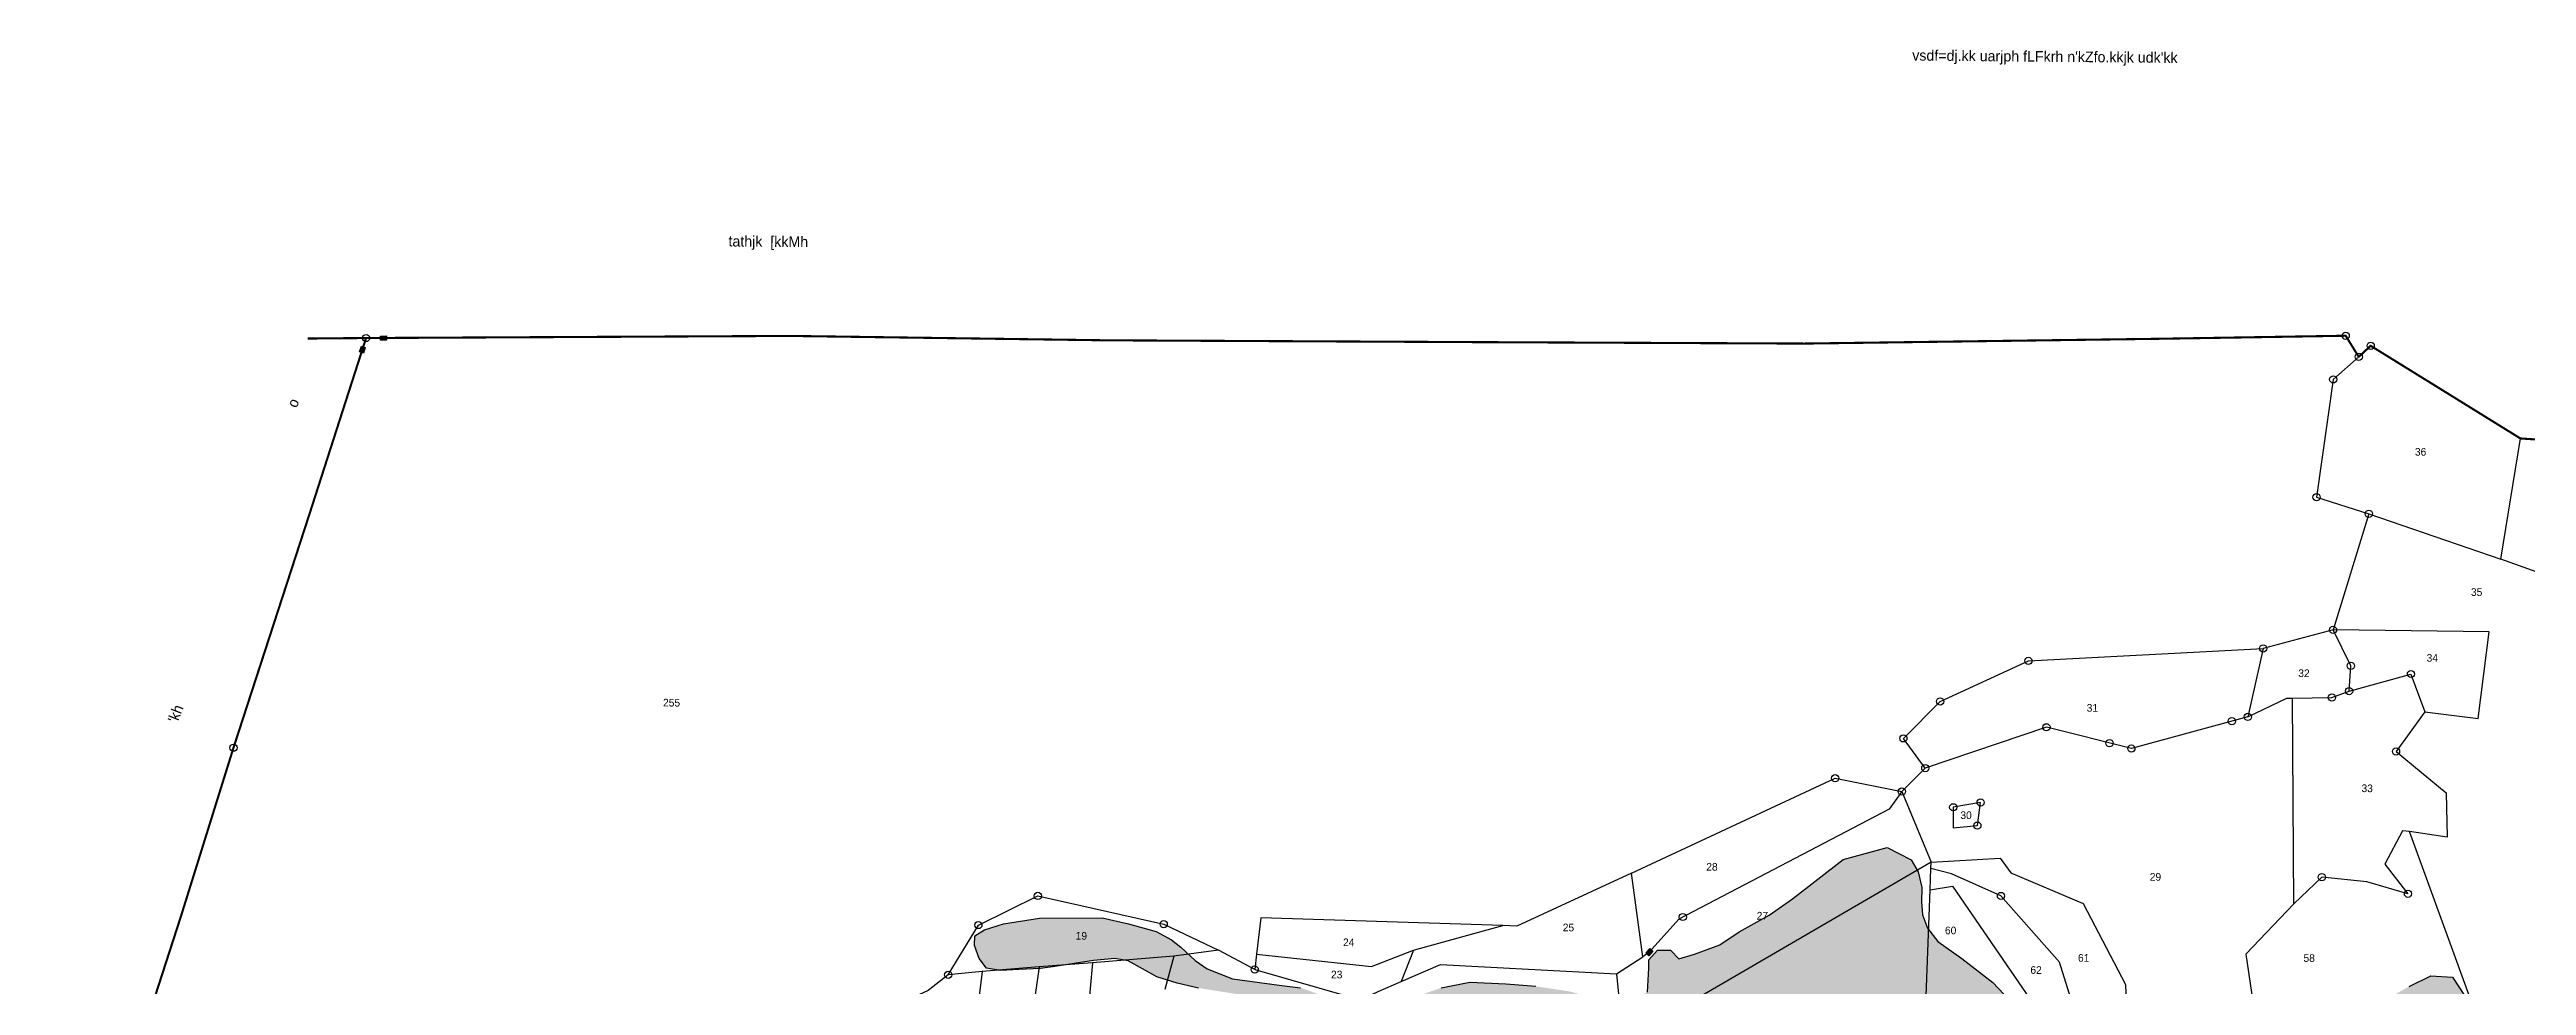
# Model space of a CAD drawing. Header units: metres. Extents: x 286169 to 288657, y 2015505 to 2018869.
# Drawn here: x 286274 to 287783, y 2018205 to 2018775 of the extents above; entities that cross this region are included whole.
import ezdxf
from ezdxf.enums import TextEntityAlignment as Align

# ---------------------------------------------------------------- set-up
doc = ezdxf.new("R2010")
doc.units = ezdxf.units.M
doc.header["$MEASUREMENT"] = 0
doc.linetypes.add('DIVIDE', pattern=[1.25, 0.5, -0.25, 0, -0.25, 0, -0.25])
for name, color, linetype in [('POLY_HATCH', 12, 'Continuous'), ('POLY_PARCEL', 6, 'Continuous'), ('SYM_STONE', 1, 'Continuous'), ('TEXT_MAPOUT', 7, 'Continuous'), ('TEXT_PARCEL', 7, 'Continuous'), ('V_BOUND_LINE', 7, 'Continuous'), ('V_DIVIDE_LINE', 7, 'DIVIDE')]:
    doc.layers.add(name, color=color, linetype=linetype)
doc.styles.add('TEXT_MAP', font='', dxfattribs={"height": 1.8})
doc.styles.get('TEXT_MAP').set_extended_font_data('Kruti Dev 050')

# ---------------------------------------------------------------- blocks, each defined once
blk = doc.blocks.new('STONE')
blk.add_circle((0, 0), 0.851)
blk = doc.blocks.new('STONESQUAREFILLED')
blk.add_hatch(color=256).paths.add_polyline_path([(0.7, -0.48), (0.7, 0.48), (-0.7, 0.48), (-0.7, -0.48)])
blk.add_lwpolyline([(-0.7, 0.48), (0.7, 0.48), (0.7, -0.48), (-0.7, -0.48)], close=True)
blk = doc.blocks.new('200')
at = {"layer": 'POLY_HATCH'}
h = blk.add_hatch(dxfattribs=at)
h.set_pattern_fill('ZIGZAG', color=256, scale=75.117771, style=0)
h.set_pattern_definition([(0, (286171.606, 2015453.449), (9.389721, 9.389721), [9.38972, -9.38972]), (90, (286180.996, 2015453.449), (-9.389721, 9.389721), [9.38972, -9.38972])])
h.paths.add_polyline_path([(287695.5, 2018118.2), (287699.1, 2018125.2), (287708.3, 2018131.6), (287718.2, 2018137.3), (287730.2, 2018145.1), (287743.7, 2018150.7), (287750, 2018155.7), (287750, 2018162), (287746.5, 2018169.8), (287743, 2018179), (287739.4, 2018198.8), (287732.3, 2018209.4), (287719.6, 2018210.1), (287706.9, 2018203.8), (287654.5, 2018174), (287625.5, 2018162), (287613.4, 2018155.7), (287593.6, 2018153.5), (287588, 2018157.8), (287586.5, 2018167.7), (287583, 2018174), (287573.1, 2018175.5), (287563.2, 2018173.3), (287551.2, 2018166.3), (287536.3, 2018161.3), (287526.4, 2018155.7), (287517.2, 2018151.4), (287507.3, 2018150.7), (287500.9, 2018155), (287496.7, 2018161.3), (287490.3, 2018172.6), (287481.1, 2018183.2), (287461.3, 2018203.8), (287442.9, 2018217.9), (287428.7, 2018227.8), (287422.4, 2018235.6), (287419.5, 2018243.4), (287418.8, 2018251.1), (287418.8, 2018259.6), (287416.7, 2018268.8), (287412.5, 2018275.9), (287398.3, 2018283), (287372.3, 2018275.6), (287342.6, 2018252.3), (287329.1, 2018242.4), (287311.4, 2018232.5), (287300.1, 2018224.7), (287285.2, 2018219), (287276, 2018216.2), (287271.1, 2018221.2), (287263.3, 2018221.2), (287258.3, 2018215.5), (287258.3, 2018210.5), (287257.6, 2018196.4), (287242.1, 2018187.9), (287232.2, 2018188.6), (287224.4, 2018192.9), (287211.6, 2018196.4), (287191.8, 2018199.2), (287174.1, 2018200.6), (287152.9, 2018201.3), (287135.9, 2018197.8), (287122.5, 2018192.9), (287110.4, 2018187.2), (287100.5, 2018182.3), (287090.6, 2018180.1), (287083.5, 2018183), (287072.9, 2018187.2), (287063, 2018193.6), (287053.1, 2018197.1), (287040.4, 2018198.5), (287012.8, 2018202.1), (286997.9, 2018207.7), (286990.8, 2018212.7), (286982.3, 2018220.4), (286976.7, 2018224.7), (286967.5, 2018229.6), (286951.2, 2018233.9), (286935.6, 2018237.4), (286898.8, 2018236.7), (286877.6, 2018233.2), (286866.3, 2018229.6), (286860.6, 2018226.1), (286860.6, 2018220.4), (286863.4, 2018212.7), (286867.7, 2018207), (286876.2, 2018205.6), (286886.8, 2018206.3), (286899.5, 2018207), (286908, 2018208.4), (286930.7, 2018212), (286943.4, 2018213.4), (286951.2, 2018212), (286968.2, 2018202.8), (286980.2, 2018199.2), (286992.9, 2018196.4), (287016.3, 2018192.9), (287026.2, 2018187.9), (287029.7, 2018182.3), (287030.5, 2018174.5), (287031.2, 2018163.9), (287032.6, 2018158.2), (287036.8, 2018152.5), (287044.6, 2018151.1), (287053.1, 2018153.3), (287063, 2018154), (287080.7, 2018154), (287092, 2018154), (287106.2, 2018156.1), (287111.8, 2018159.6), (287123.9, 2018166), (287134.5, 2018170.2), (287171, 2018175.9), (287181.7, 2018173), (287194.4, 2018169.5), (287205, 2018165.3), (287216.3, 2018161), (287227, 2018158.2), (287238.3, 2018157.5), (287249.6, 2018157.5), (287261.6, 2018159.6), (287273.7, 2018162.4), (287285, 2018168.1), (287296.3, 2018170.2), (287302.7, 2018169.5), (287306.9, 2018164.6), (287307.6, 2018158.2), (287307.6, 2018149.7), (287310.5, 2018141.9), (287314.7, 2018142.6), (287320.4, 2018149), (287324.6, 2018154.7), (287328.9, 2018158.9), (287333.8, 2018164.6), (287365.7, 2018182.9), (287382.6, 2018187.9), (287389, 2018189.3), (287423.7, 2018184.4), (287447.1, 2018170.9), (287455.5, 2018163.1), (287471.1, 2018141.9), (287483.9, 2018129.2), (287493.8, 2018121.4), (287506.5, 2018119.3), (287516.4, 2018120), (287527, 2018120.7), (287532, 2018118.6), (287534.1, 2018111.5), (287532.7, 2018103.7), (287531.3, 2018097.4), (287534.1, 2018094.5), (287543.3, 2018093.1), (287546.1, 2018094.5), (287551.1, 2018099.5), (287556.7, 2018103.7), (287566.7, 2018108.7), (287575.1, 2018111.5), (287586.5, 2018110.1), (287591.4, 2018106.6), (287595, 2018102.3), (287594.3, 2018094.5), (287591.4, 2018090.3), (287587.9, 2018088.2), (287584.3, 2018087.5), (287575.9, 2018085.3), (287565.9, 2018081.1), (287558.2, 2018076.9), (287553.2, 2018071.2), (287547.5, 2018066.2), (287544.7, 2018058.5), (287542.6, 2018051.4), (287541.2, 2018042.9), (287540.5, 2018035.8), (287541.2, 2018027.3), (287544, 2017994.1), (287555.4, 2018000.5), (287573.1, 2018025.3), (287592.2, 2018039.7), (287597.2, 2018046.7), (287605, 2018056.6), (287610.6, 2018066.5), (287615.6, 2018072.2), (287623.4, 2018078.6), (287641.8, 2018085.6), (287663, 2018091.3), (287675, 2018099.1), (287692, 2018110.4)])
h.paths.add_polyline_path([(287574.4, 2017934.7), (287577.3, 2017947.4), (287579.4, 2017958.7), (287580.8, 2017968.6), (287581.5, 2017980), (287578, 2017987.7), (287573.7, 2017984.2), (287569.5, 2017976.4), (287564.5, 2017970.8), (287561, 2017965.8), (287557.5, 2017960.9), (287548.3, 2017955.9), (287544, 2017955.2), (287534.8, 2017938.9), (287532, 2017931.9), (287531.3, 2017924.1), (287531.3, 2017919.1), (287534.1, 2017912.8), (287536.9, 2017907.8), (287541.2, 2017901.4), (287543.3, 2017893.7), (287544, 2017890.8), (287551.1, 2017888.7), (287556, 2017893), (287564.5, 2017905.7)])
for points in [[(286992.9, 2018196.4), (286980.2, 2018199.2), (286968.2, 2018202.8), (286951.2, 2018212), (286943.4, 2018213.4), (286930.7, 2018212), (286908, 2018208.4), (286899.5, 2018207), (286886.8, 2018206.3), (286876.2, 2018205.6), (286867.7, 2018207), (286863.4, 2018212.7), (286860.6, 2018220.4), (286860.6, 2018226.1), (286866.3, 2018229.6), (286877.6, 2018233.2), (286898.8, 2018236.7), (286935.6, 2018237.4), (286951.2, 2018233.9), (286967.5, 2018229.6), (286976.7, 2018224.7), (286982.3, 2018220.4), (286990.8, 2018212.7), (286997.9, 2018207.7), (287012.8, 2018202.1), (287040.4, 2018198.5), (287053.1, 2018197.1)], [(287135.9, 2018197.8), (287152.9, 2018201.3), (287174.1, 2018200.6), (287191.8, 2018199.2)], [(287257.6, 2018196.4), (287258.3, 2018210.5), (287258.3, 2018215.5), (287263.3, 2018221.2), (287271.1, 2018221.2), (287276, 2018216.2), (287285.2, 2018219), (287300.1, 2018224.7), (287311.4, 2018232.5), (287329.1, 2018242.4), (287342.6, 2018252.3), (287372.3, 2018275.6), (287398.3, 2018283), (287412.5, 2018275.9), (287416.7, 2018268.8), (287418.8, 2018259.6), (287418.8, 2018251.1), (287419.5, 2018243.4), (287422.4, 2018235.6), (287428.7, 2018227.8), (287442.9, 2018217.9), (287461.3, 2018203.8), (287481.1, 2018183.2)], [(287706.9, 2018203.8), (287719.6, 2018210.1), (287732.3, 2018209.4), (287739.4, 2018198.8)]]:
    blk.add_lwpolyline(points, dxfattribs=at)
at = {"layer": 'POLY_PARCEL'}
for points in [[(287673.7, 2018575.1), (287658.8, 2018561.7), (287649.6, 2018492.1), (287680.5, 2018482.5)], [(287758.5, 2018456.4), (287769.5, 2018527.8)], [(287680.5, 2018482.5), (287660, 2018413.8)], [(287680.5, 2018482.5), (287758.5, 2018456.4)], [(287804.4, 2018440.6), (287758.5, 2018456.4)], [(287660, 2018413.8), (287618.9, 2018402.5)], [(287714.5, 2018365.9), (287746.1, 2018362.3), (287752, 2018413.5), (287660, 2018413.8)], [(287669.8, 2018377.8), (287670.7, 2018392.7), (287660, 2018413.8)], [(287420.3, 2018330.1), (287407.2, 2018347.5), (287428.7, 2018369.5), (287480.5, 2018393.9), (287618.9, 2018402.5)], [(287618.9, 2018402.5), (287610.2, 2018362)], [(287669.8, 2018377.8), (287706.2, 2018388.2), (287714.5, 2018365.9)], [(287610.2, 2018362), (287633.2, 2018373.3), (287636.5, 2018373.3)], [(287636.5, 2018373.3), (287659.7, 2018373.9), (287669.8, 2018377.8)], [(287638.3, 2018252), (287636.5, 2018373.3)], [(287714.5, 2018365.9), (287697.8, 2018342.4), (287727.6, 2018318.3), (287728.5, 2018292.1), (287706.2, 2018295.2)], [(287610.2, 2018362), (287541.7, 2018342.7), (287491.5, 2018354.8), (287420.3, 2018330.1)], [(287247.5, 2018266.5), (287367.2, 2018323.6), (287406.6, 2018316.1)], [(287420.3, 2018330.1), (287406.6, 2018316.1)], [(287406.6, 2018316.1), (287399.3, 2018305.7), (287275.7, 2018239.6), (287258.5, 2018220), (287254.7, 2018217.1)], [(287406.6, 2018316.1), (287424.2, 2018274.6)], [(287706.2, 2018295.2), (287702, 2018295.5), (287691.9, 2018275.8), (287705.6, 2018258.5), (287681.2, 2018265.4), (287654.7, 2018267.8), (287638.3, 2018252)], [(287765.8, 2018135.9), (287706.2, 2018295.2)], [(287424.2, 2018274.6), (287465, 2018277.3), (287471.3, 2018268.7), (287514.2, 2018251.1), (287539.5, 2018203.5), (287541.3, 2018165.4)], [(287247.5, 2018266.5), (287180.2, 2018234.7), (287171.9, 2018234.9)], [(287424.2, 2018274.6), (287319.9, 2018212.5), (287243.5, 2018167.1)], [(287254.7, 2018217.1), (287247.5, 2018266.5)], [(287423.8, 2018258.3), (287424.1, 2018270.8)], [(287424.1, 2018270.8), (287424.2, 2018274.6)], [(287528.8, 2018167.8), (287524, 2018171.6), (287513.3, 2018176.7), (287500.5, 2018216.3), (287465.6, 2018255), (287436.4, 2018267.8), (287424.1, 2018270.8)], [(286845.2, 2018202.9), (286862.7, 2018232.4), (286897.6, 2018249.9), (286972, 2018233.9), (287004.4, 2018218.9)], [(287420.3, 2018133), (287423.8, 2018258.3)], [(287423.8, 2018258.3), (287437, 2018260.6), (287513.3, 2018151.4), (287526.1, 2018163), (287528.8, 2018167.8)], [(287638.3, 2018252), (287610.3, 2018221.9), (287620.1, 2018159.4), (287588.2, 2018167.2)], [(287171.9, 2018234.9), (287029.2, 2018238.2), (287026.9, 2018216.6)], [(287119.4, 2018219.8), (287171.9, 2018234.9)], [(287004.4, 2018218.9), (286978.2, 2018215)], [(287025.9, 2018207.6), (287004.4, 2018218.9)], [(287026.9, 2018216.6), (287094.7, 2018210), (287119.4, 2018219.8)], [(287119.4, 2018219.8), (287112.3, 2018201.3)], [(286865.1, 2018205), (286845.2, 2018202.9)], [(286865.1, 2018205), (286860.2, 2018162)], [(286898.8, 2018208), (286865.1, 2018205)], [(286898.8, 2018208), (286891.7, 2018154)], [(286930.2, 2018210.8), (286898.8, 2018208)], [(286930.2, 2018210.8), (286924.9, 2018145.6)], [(286978.2, 2018215), (286930.2, 2018210.8)], [(286978.2, 2018215), (286973.1, 2018195.4)], [(287026.9, 2018216.6), (287025.9, 2018207.6)], [(287025.9, 2018207.6), (287088.5, 2018190.3), (287098.9, 2018195.4)], [(287112.3, 2018201.3), (287135.5, 2018211.5), (287239.2, 2018207)], [(287239.2, 2018207), (287254.7, 2018217.1)], [(287239.2, 2018207), (287243.5, 2018167.1)], [(286845.2, 2018202.9), (286833.4, 2018193.5), (286798, 2018176.6), (286791.7, 2018173), (286776.7, 2018170)], [(287098.9, 2018195.4), (287112.3, 2018201.3)]]:
    blk.add_lwpolyline(points, dxfattribs=at)
blk.add_lwpolyline([(287437, 2018307.1), (287437, 2018294.9), (287451.3, 2018296.4), (287453.1, 2018310.1)], close=True, dxfattribs=at)
at = {"layer": 'V_BOUND_LINE', "const_width": 1.25}
for points in [[(286317.8, 2017985.3), (286357.5, 2018121.9), (286392.4, 2018233.3), (286422.5, 2018333.1), (286466.3, 2018472.2), (286498.5, 2018575.6), (286748.8, 2018579.1), (286935, 2018578.2), (287153.7, 2018579.1), (287346.9, 2018580), (287555.4, 2018584.7), (287665.9, 2018587.5), (287673.7, 2018575.1)], [(287673.7, 2018575.1), (287680.7, 2018581.7), (287769.5, 2018527.8)], [(287769.5, 2018527.8), (287798.6, 2018526.2)]]:
    blk.add_lwpolyline(points, dxfattribs=at)
at = {"layer": 'V_DIVIDE_LINE', "ltscale": 10, "const_width": 1.25, "flags": 128}
blk.add_lwpolyline([(286498.5, 2018575.6), (286464, 2018575)], dxfattribs=at)
at = {"layer": 'SYM_STONE', "xscale": 2.503925708691277, "yscale": 2.503925708691277, "zscale": 2.503925708691277}
for p in [(287665.9, 2018587.5), (287680.7, 2018581.7), (286498.5, 2018575.6), (287673.7, 2018575.1), (287658.8, 2018561.7), (287649.6, 2018492.1), (287680.5, 2018482.5), (287660, 2018413.8), (287480.5, 2018393.9), (287618.9, 2018402.5), (287670.7, 2018392.7), (287669.8, 2018377.8), (287706.2, 2018388.2), (287428.7, 2018369.5), (287610.2, 2018362), (287659.7, 2018373.9), (287407.2, 2018347.5), (287491.5, 2018354.8), (287600.8, 2018359.4), (286422.5, 2018333.1), (287528.8, 2018345.8), (287541.7, 2018342.7), (287697.8, 2018342.4), (287367.2, 2018323.6), (287420.3, 2018330.1), (287406.6, 2018316.1), (287437, 2018307.1), (287453.1, 2018310.1), (287451.3, 2018296.4), (287654.7, 2018267.8), (286897.6, 2018249.9), (287465.6, 2018255), (287705.6, 2018258.5), (286862.7, 2018232.4), (286972, 2018233.9), (287278.1, 2018240.9), (286845.2, 2018202.9), (287025.9, 2018207.6)]:
    blk.add_blockref('STONE', p, dxfattribs=at)
for p, rotation in [((286496.4, 2018568.7), 252.6799046146727), ((286508.7, 2018575.7), 0.8062688892455778), ((287258.5, 2018220), 48.67485316275326)]:
    blk.add_blockref('STONESQUAREFILLED', p, dxfattribs=dict(at, rotation=rotation))
at = {"layer": 'TEXT_MAPOUT', "style": 'TEXT_MAP'}
for s, p in [("vsdf=dj.kk uarjph fLFkrh n'kZfo.kkjk udk'kk", (287408.8, 2018747.6)), ('tathjk  [kkMh', (286711.7, 2018631.6))]:
    blk.add_text(s, height=6.26, dxfattribs=at).set_placement(p)
for s, p in [('o', (286457.9, 2018533.6)), ("'kh", (286389.2, 2018346.9))]:
    blk.add_text(s, height=6.26, rotation=68.9513, dxfattribs=at).set_placement(p)
at = {"layer": 'TEXT_PARCEL', "style": 'TEXT_MAP'}
for s, p in [('36', (287710.7, 2018519.4)), ('35', (287744.5, 2018436.9)), ('34', (287718.7, 2018397.8)), ('32', (287643.1, 2018388.1)), ('255', (286680.6, 2018362)), ('31', (287518.5, 2018366.5)), ('33', (287681, 2018320.5)), ('30', (287444.6, 2018302.5)), ('28', (287295, 2018270.7)), ('29', (287556.6, 2018267.1)), ('25', (287210.7, 2018234.1)), ('27', (287325, 2018242.1)), ('60', (287436.1, 2018234.4)), ('19', (286923.5, 2018226.6)), ('24', (287081.2, 2018224.2)), ('61', (287514.7, 2018218.9)), ('58', (287647.7, 2018220)), ('23', (287074.3, 2018205.1)), ('62', (287486.7, 2018211.5))]:
    blk.add_text(s, height=4.51, dxfattribs=at).set_placement(p, align=Align.MIDDLE)

msp = doc.modelspace()

# ---------------------------------------------------------------- block references
at = {"xscale": 1.032536839166635, "yscale": 1.032536839166635, "zscale": 1.032536839166635, "rotation": 359.482446061383}
msp.add_blockref('200', (-28167.8, -62897.4), dxfattribs=at)

doc.saveas('drawing.dxf')
